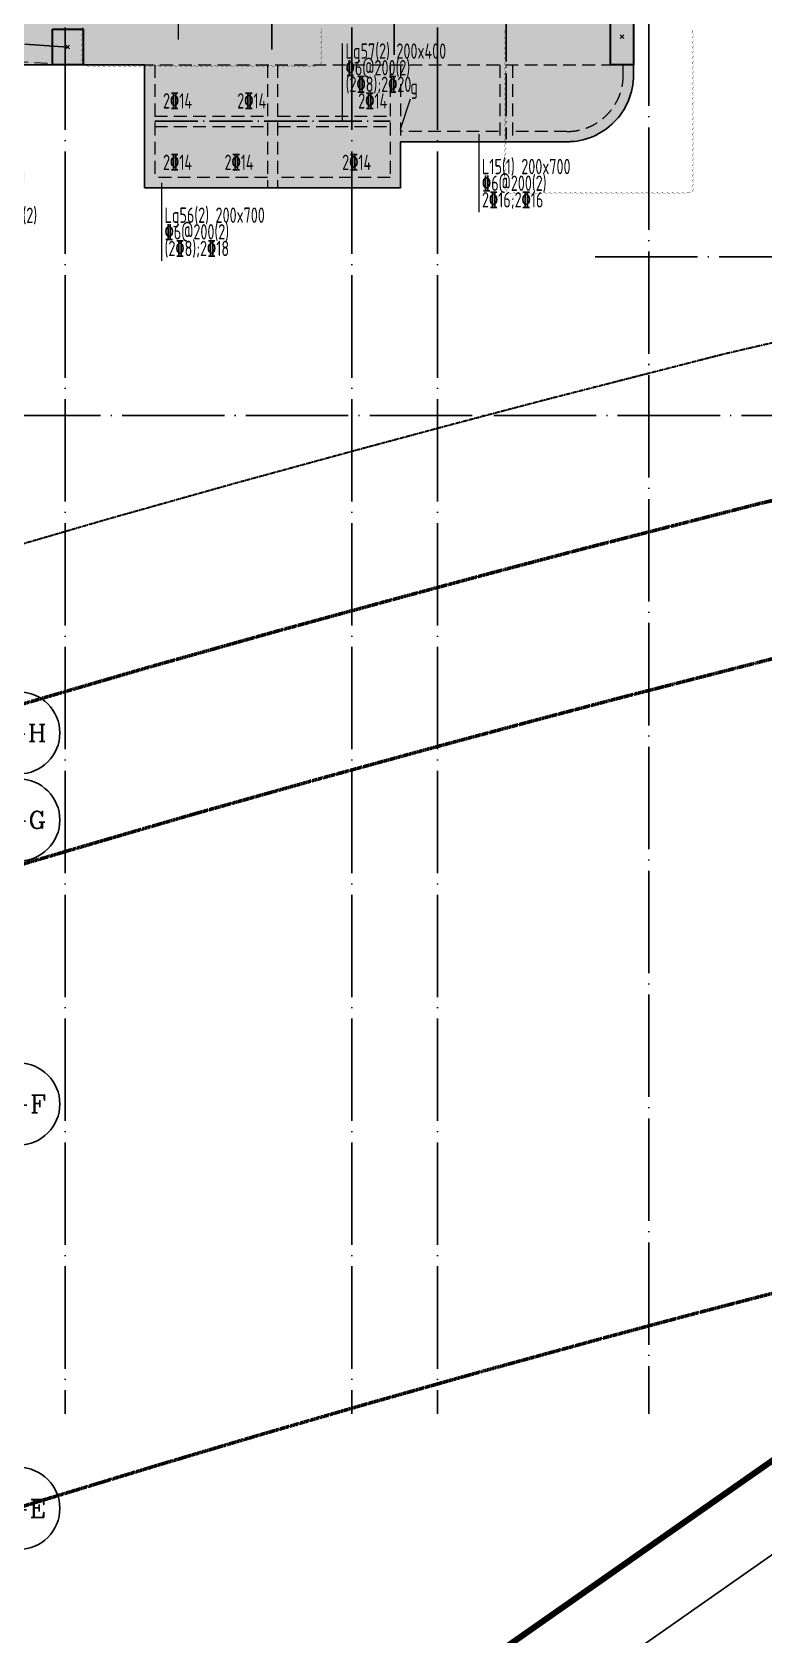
# Model space of a CAD drawing. Header units: millimetres. Extents: x 1089227 to 13101469, y 618865 to 10240562.
# Drawn here: x 3350181 to 3364476, y 4844040 to 4875354 of the extents above; entities that cross this region are included whole.
import ezdxf
from ezdxf.enums import TextEntityAlignment as Align

# ---------------------------------------------------------------- set-up
doc = ezdxf.new("R2010")
doc.units = ezdxf.units.MM
doc.header["$LTSCALE"] = 1000
for name, pattern in [('A09-G-CTRL-用地红线+建筑退线_设计区$0$A02-G-MAIN-用地红线+退线_设计区$0$Redline1', [20, 10, -2, 2, -2, 2, -2]), ('A09-G-CTRL-用地红线+建筑退线_设计区$0$Controlline1', [12.8, 8, -1.6, 1.6, -1.6]), ('DOTE', [2.42, 2, -0.2, 0.02, -0.2]), ('GB_DASHDOT3', [1.0675, 0.84, -0.105, 0.0175, -0.105]), ('HIDDEN', [0.375, 0.25, -0.125])]:
    doc.linetypes.add(name, pattern=pattern)
doc.layers.get('0').update_dxf_attribs({"linetype": 'CONTINUOUS'})
doc.layers.add('0914调整', color=1, linetype='CONTINUOUS', plot=False)
for name, color, linetype, lineweight in [('A09-G-CTRL-用地红线+建筑退线_设计区$0$Z-REDL(用地红线)', 10, 'CONTINUOUS', 60), ('A09-G-CTRL-用地红线+建筑退线_设计区$0$Z-REDL-CTRL(建筑控制线)', 40, 'CONTINUOUS', 35), ('S-BEAM-DASH', 4, 'HIDDEN', 0), ('S-COLU', 30, 'CONTINUOUS', 0), ('S-SLAB-HATCH', 73, 'CONTINUOUS', 0), ('梁原位标注', 7, 'CONTINUOUS', 18), ('梁名称编号', 2, 'CONTINUOUS', 18), ('梁标注引线', 2, 'CONTINUOUS', 18), ('梁集中标注', 2, 'CONTINUOUS', 18)]:
    doc.layers.add(name, color=color, linetype=linetype, lineweight=lineweight)
for name, color, linetype in [('AXIS', 3, 'CONTINUOUS'), ('AXIS_TEXT', 7, 'CONTINUOUS'), ('DOTE', 1, 'DOTE'), ('LWK-轴线-编号', 7, 'CONTINUOUS'), ('S-GRID-DE', 11, 'GB_DASHDOT3'), ('TK', 4, 'CONTINUOUS'), ('TK-TEXT', 7, 'CONTINUOUS'), ('VHBoundary', 4, 'CONTINUOUS'), ('单形心', 4, 'CONTINUOUS'), ('降板范围', 7, 'CONTINUOUS')]:
    doc.layers.add(name, color=color, linetype=linetype)
doc.styles.add('_TCH_AXIS', font='COMPLEX', dxfattribs={"bigfont": 'AllInOneBig.shx'})
doc.styles.add('COMPLEX', font='COMPLEX', dxfattribs={"bigfont": 'AllInOneBig.shx'})
doc.styles.add('SADITK-SX', font='simfang.ttf', dxfattribs={"width": 0.7})
doc.styles.add('Style 1', font='yjkeng.shx', dxfattribs={"width": 0.7, "height": 300, "bigfont": 'yjkchn.shx'})

# ---------------------------------------------------------------- blocks, each defined once
blk = doc.blocks.new('0323最综用地红线')
at = {"layer": 'A09-G-CTRL-用地红线+建筑退线_设计区$0$Z-REDL(用地红线)', "color": 1, "linetype": 'A09-G-CTRL-用地红线+建筑退线_设计区$0$A02-G-MAIN-用地红线+退线_设计区$0$Redline1', "ltscale": 0.0005}
for points in [[(8310674, 3577708), (8307250, 3576830), (8305463, 3576358), (8303673, 3575877), (8301307, 3575230), (8298879, 3574547), (8296745, 3573925), (8294721, 3573327), (8292412, 3572625), (8290378, 3571988), (8289415, 3571682), (8288004, 3571230), (8286389, 3570705), (8284543, 3570083), (8283035, 3569572), (8280157, 3568569), (8275964, 3567048), (8274556, 3566523), (8273205, 3566025), (8270070, 3564818), (8266571, 3563433)], [(8311482, 3580975), (8309963, 3580622), (8306495, 3579733), (8304691, 3579257), (8302889, 3578772), (8300505, 3578121), (8298053, 3577431), (8295901, 3576804), (8293859, 3576201), (8291527, 3575491), (8289475, 3574849), (8288503, 3574540), (8287083, 3574085), (8285446, 3573553), (8283584, 3572925), (8282061, 3572410), (8279152, 3571396), (8274929, 3569864), (8273513, 3569336), (8272147, 3568833), (8268979, 3567612), (8265451, 3566216)], [(8265595, 3550043), (8267599, 3550889), (8271038, 3552292), (8274421, 3553630), (8277458, 3554793), (8278739, 3555273), (8279866, 3555690), (8280234, 3555825), (8284943, 3557535), (8286913, 3558213), (8288361, 3558704), (8290145, 3559297), (8291702, 3559805), (8293071, 3560246), (8293981, 3560536), (8295941, 3561146), (8298178, 3561827), (8300123, 3562405), (8302181, 3563002), (8304530, 3563665), (8306822, 3564295), (8308539, 3564756), (8310252, 3565203)]]:
    blk.add_lwpolyline(points, dxfattribs=at)
at = {"layer": 'A09-G-CTRL-用地红线+建筑退线_设计区$0$Z-REDL-CTRL(建筑控制线)', "linetype": 'A09-G-CTRL-用地红线+建筑退线_设计区$0$Controlline1', "ltscale": 0.0005, "flags": 128}
blk.add_lwpolyline([(8299567, 3686108), (8326626, 3675265), (8336400, 3687495), (8338983, 3690878), (8341712, 3688883), (8341724, 3688834), (8348492, 3681996), (8336495, 3657264), (8335815, 3655857), (8334921, 3653765), (8334408, 3652495), (8333554, 3650188), (8332762, 3647815), (8332296, 3646270), (8331866, 3644682), (8331460, 3643007), (8331063, 3641145), (8330737, 3639422), (8330293, 3636480), (8330017, 3634043), (8329761, 3630317), (8329732, 3627942), (8329763, 3625708), (8329928, 3622644), (8330113, 3620704), (8330325, 3618642), (8330653, 3615645), (8331572, 3606971), (8333151, 3600656), (8334420, 3595620), (8335099, 3592902), (8332162, 3588340), (8329462, 3587873), (8325135, 3587049), (8322510, 3586515), (8319525, 3585891), (8317926, 3585544), (8316578, 3585249), (8315535, 3585011), (8313300, 3584499), (8310791, 3583894), (8309251, 3583537), (8305740, 3582637), (8303918, 3582156), (8302104, 3581668), (8299703, 3581012), (8297227, 3580315), (8295056, 3579682), (8292998, 3579074), (8290643, 3578358), (8288572, 3577710), (8287591, 3577398), (8286161, 3576940), (8284503, 3576401), (8282624, 3575767), (8281086, 3575247), (8278146, 3574222), (8273894, 3572680), (8272471, 3572149), (8271089, 3571640), (8267888, 3570407), (8264331, 3569000), (8260702, 3567515), (8258549, 3566609), (8254947, 3565066), (8252185, 3563832), (8250834, 3563232), (8249176, 3562470), (8247994, 3561930), (8245505, 3560754), (8242980, 3559544), (8239801, 3558013), (8237959, 3557076), (8235838, 3555996), (8233384, 3554698), (8228450, 3552051), (8226178, 3550787), (8222141, 3548504), (8215629, 3544667), (8213710, 3543497), (8193657, 3531175), (8180322, 3522990), (8166408, 3514440), (8156991, 3508658), (8151138, 3505062), (8142685, 3507267), (8121171, 3545747), (8120724, 3546549), (8120233, 3547383), (8119272, 3548967), (8118108, 3550752), (8117067, 3552244), (8115806, 3553970), (8115672, 3554140), (8146431, 3575790), (8162146, 3587599), (8162295, 3588125), (8199863, 3615253), (8204215, 3618404), (8231584, 3638167), (8260590, 3655826), (8295376, 3680010)], close=True, dxfattribs=at)
blk = doc.blocks.new('template_31-施工图_A0_A0_1.0000_3fa9c08c64a9101061c9a26412af947e', base_point=(-1189, 0))
at = {"layer": 'TK'}
blk.add_lwpolyline([(-1189, 841), (1189, 841), (1189, 0), (-1189, 0)], close=True, dxfattribs=at)
at = {"layer": 'TK', "const_width": 0.8}
blk.add_lwpolyline([(-1164, 831), (-1164, 10), (1179, 10), (1179, 831)], close=True, dxfattribs=at)
at = {"layer": 'VHBoundary'}
blk.add_lwpolyline([(-1189, 841), (1189, 841), (1189, 0), (-1189, 0)], close=True, dxfattribs=at)
at = {"layer": 'TK-TEXT', "style": 'SADITK-SX', "width": 0.7}
for tag, p in [('市政会签', (-1176, 381.5)), ('园林会签', (-1176, 343.5)), ('幕墙会签', (-1176, 305.5)), ('装饰会签', (-1176, 267.5)), ('燃气会签', (-1176, 229.5)), ('暖通会签', (-1176, 191.5)), ('电气会签', (-1176, 153.5)), ('给排水会签', (-1176, 115.5)), ('结构会签', (-1176, 77.5)), ('建筑会签', (-1176, 39.5))]:
    blk.add_attdef(tag, text='', height=4, rotation=90, dxfattribs=at).set_placement(p, align=Align.MIDDLE_CENTER)
for tag, height, p in [('专业审定', 4, (1134.75, 268)), ('专业审核', 4, (1134.75, 248)), ('项目负责1', 4, (1134.75, 238)), ('项目负责2', 4, (1134.75, 228)), ('专业负责1', 4, (1134.75, 218)), ('专业负责2', 4, (1134.75, 208)), ('专业校对', 4, (1134.75, 198)), ('专业设计', 4, (1134.75, 188)), ('方案设计', 4, (1134.75, 178)), ('专业制图', 4, (1134.75, 168)), ('建设单位_001', 4, (1148.5, 140)), ('建设地点_001', 4, (1148.5, 124)), ('工程名称_001', 4, (1148.5, 106)), ('子项名称_001', 4, (1148.5, 86)), ('图纸名称_001', 4, (1148.5, 66)), ('版次', 4, (1129.5, 53)), ('日期', 4, (1165, 53)), ('图别', 4, (1129.5, 43)), ('图号', 4, (1165, 43)), ('合同号', 4, (1136, 30)), ('项目编号1', 2, (1114.06, 13.58)), ('阶段编号1', 2, (1132.25, 13.75)), ('子项编号1', 2, (1144.75, 13.75))]:
    blk.add_attdef(tag, text='', height=height, dxfattribs=at).set_placement(p, align=Align.MIDDLE_CENTER)
blk = doc.blocks.new('_AXISO')
blk.add_circle((0, 0), 0.5)
at = {"layer": 'AXIS_TEXT', "style": 'COMPLEX', "width": 1.041667}
blk.add_attdef('A', text='', height=0.56, dxfattribs=at).set_placement((-0.25, -0.28), (0.25, -0.28), align=Align.FIT)
blk = doc.blocks.new('裙房轴网260428')
at = {"layer": 'DOTE', "color": 16, "linetype": 'DOTE'}
for p, q in [((-39200, 137349.7), (-39200, 23149.3)), ((-33600, 137349.7), (-33600, 23149.3)), ((-31925, 137349.7), (-31925, 23149.3)), ((-27800, 53117.8), (-27800, 23149.3)), ((-28846.7, 45750), (-1866, 45750)), ((-110690, 42650), (-1866, 42650))]:
    blk.add_line(p, q, dxfattribs=at)
at = {"layer": 'AXIS'}
ref = blk.add_blockref('_AXISO', (-40104, 36450), dxfattribs=dict(at, xscale=1600, yscale=1600, zscale=1600))
ref.add_attrib('A', 'D-H', dxfattribs={"layer": 'LWK-轴线-编号', "height": 330.48, "style": '_TCH_AXIS'}).set_placement((-40639, 36284.8), (-39568.9, 36284.8), align=Align.FIT)
ref = blk.add_blockref('_AXISO', (-40104, 34750), dxfattribs=dict(at, xscale=1600, yscale=1600, zscale=1600))
ref.add_attrib('A', 'D-G', dxfattribs={"layer": 'LWK-轴线-编号', "height": 339.59, "style": '_TCH_AXIS'}).set_placement((-40637.6, 34580.2), (-39570.3, 34580.2), align=Align.FIT)
ref = blk.add_blockref('_AXISO', (-40104, 29200), dxfattribs=dict(at, xscale=1600, yscale=1600, zscale=1600))
ref.add_attrib('A', 'D-F', dxfattribs={"layer": 'LWK-轴线-编号', "height": 349.18, "style": '_TCH_AXIS'}).set_placement((-40636.1, 29025.4), (-39571.9, 29025.4), align=Align.FIT)
ref = blk.add_blockref('_AXISO', (-40104, 21300), dxfattribs=dict(at, xscale=1600, yscale=1600, zscale=1600))
ref.add_attrib('A', 'D-E', dxfattribs={"layer": 'LWK-轴线-编号', "height": 349.18, "style": '_TCH_AXIS'}).set_placement((-40636.1, 21125.4), (-39571.9, 21125.4), align=Align.FIT)
blk = doc.blocks.new('04地块地下轴网260428')
blk.add_blockref('裙房轴网260428', (0, 0))
blk = doc.blocks.new('BANWANG_XINGXIN')
at = {"color": 0}
for points in [[(0.71, 0.71), (-0.71, -0.71)], [(-0.71, 0.71), (0.71, -0.71)]]:
    blk.add_lwpolyline(points, dxfattribs=at)
blk = doc.blocks.new('1F柱网-0808')
at = {"layer": 'S-COLU', "lineweight": 35}
for points in [[(156263, 103293), (156713, 103293), (156713, 102193), (156263, 102193)], [(145363, 102893), (145963, 102893), (145963, 102193), (145363, 102193)]]:
    blk.add_lwpolyline(points, close=True, dxfattribs=at)
at = {"layer": '单形心', "xscale": 50, "yscale": 50, "zscale": 50}
for p in [(156488, 102743), (145663, 102543)]:
    blk.add_blockref('BANWANG_XINGXIN', p, dxfattribs=at)
blk = doc.blocks.new('2FJGBZ')
at = {"layer": 'S-SLAB-HATCH'}
h = blk.add_hatch(dxfattribs=at)
h.set_pattern_fill('ZIGZAG', color=256, scale=100)
h.set_pattern_definition([(0, (-6326317.14, 1683260.45), (317.5, 317.5), [317.5, -317.5]), (90, (-6325999.64, 1683260.45), (-317.5, 317.5), [317.5, -317.5])])
edge = h.paths.add_edge_path()
edge.add_line((145363, 109893), (135113, 109893))
edge.add_line((135113, 109893), (135113, 109993))
edge.add_line((135113, 109993), (134713, 109993))
edge.add_line((134713, 109993), (134713, 100094))
edge.add_line((134713, 100094), (116813, 100094))
edge.add_line((116813, 100094), (116814, 91544))
edge.add_line((116814, 91544), (116814, 91544))
edge.add_line((116814, 91544), (122564, 91544))
edge.add_arc((122554, 92908), 1364, 270.3953, 359.4242)
edge.add_line((123918, 92894), (123937, 93094))
edge.add_line((123937, 93094), (124163, 93094))
edge.add_line((124163, 93094), (124163, 93494))
edge.add_line((124163, 93494), (124014, 93494))
edge.add_line((124014, 93494), (124014, 93793))
edge.add_line((124014, 93793), (128313, 93793))
edge.add_arc((128313, 94993), 1200, 270, 360)
edge.add_line((129513, 94993), (129513, 95192))
edge.add_line((129513, 95192), (134913, 95193))
edge.add_line((134913, 95193), (134913, 98493))
edge.add_line((134913, 98493), (141813, 98493))
edge.add_arc((141813, 99693), 1200, 269.9998, 360.0002)
edge.add_line((143013, 99693), (143013, 99793))
edge.add_line((143013, 99793), (143913, 99793))
edge.add_line((143913, 99793), (143913, 99893))
edge.add_line((143913, 99893), (144813, 99893))
edge.add_line((144813, 99893), (144813, 100093))
edge.add_line((144813, 100093), (143913, 100093))
edge.add_line((143913, 100093), (143913, 102193))
edge.add_line((143913, 102193), (147163, 102193))
edge.add_line((147163, 102193), (147163, 99793))
edge.add_line((147163, 99793), (152163, 99793))
edge.add_line((152163, 99793), (152163, 100693))
edge.add_line((152163, 100693), (155413, 100693))
edge.add_arc((155412, 101994), 1301, 270.0499, 359.9775)
edge.add_line((156713, 101993), (156738, 102893))
edge.add_line((156738, 102893), (156713, 110293))
edge.add_line((156713, 110293), (156113, 110294))
edge.add_arc((154907, 110430), 1214, 353.6049, 449.7035)
edge.add_line((154913, 111643), (146963, 111643))
edge.add_arc((146968, 110431), 1213, 90.2355, 186.5022)
edge.add_line((145763, 110293), (145363, 110293))
edge.add_line((145363, 110293), (145363, 109893))
at = {"layer": 'S-BEAM-DASH'}
for p, q in [((145640, 102194), (134990, 102894)), ((145963, 102193), (156263, 102193)), ((147163, 102193), (147163, 100393)), ((147363, 102193), (147363, 99993)), ((149563, 102193), (149563, 99793)), ((149763, 102193), (149763, 99793)), ((151963, 102193), (151963, 99993)), ((152163, 102193), (152163, 100393)), ((154101, 102193), (154101, 100693)), ((154351, 102193), (154351, 100693)), ((147363, 101193), (149563, 101193)), ((149763, 101193), (151963, 101193)), ((147363, 100993), (149563, 100993)), ((149763, 100993), (151963, 100993)), ((149563, 99993), (147363, 99993)), ((151963, 99993), (149763, 99993)), ((151613, 99793), (147713, 99793))]:
    blk.add_line(p, q, dxfattribs=at)
for points in [[(156513, 101993), (156513, 102193)], [(154076, 100893), (152163, 100893)]]:
    blk.add_lwpolyline(points, dxfattribs=at)
for points in [[(156713, 101993, -0.414205), (155413, 100693), (152163, 100693)], [(156513, 101993, -0.414205), (155413, 100893), (154376, 100893)]]:
    blk.add_lwpolyline(points, format="xyb", dxfattribs=at)
at = {"layer": 'S-GRID-DE'}
for p, q in [((149650, 102493), (149651, 111643)), ((152038, 102393), (152038, 111643)), ((154226, 111643), (154226, 100743)), ((145663, 102543), (135013, 103243)), ((147363, 101093), (151963, 101093))]:
    blk.add_line(p, q, dxfattribs=at)
at = {"layer": '降板范围'}
blk.add_lwpolyline([(156713, 102893), (156713, 101993, -0.414215), (155413, 100693), (152163, 100692), (152163, 99793), (147163, 99793), (147163, 102193), (143913, 102193)], format="xyb", dxfattribs=at)
blk.add_blockref('1F柱网-0808', (0, 0))

msp = doc.modelspace()

# ---------------------------------------------------------------- linework, layer by layer
at = {"layer": '0914调整'}
for points in [[(3355817.909, 4875438.698, 0, 10, -0.52056705), (3355817.909, 4875338.698, 0, 10, -0.52056705), (3355817.909, 4875238.698, 0, 10, -0.52056705), (3355817.909, 4875138.698, 0, 10, -0.52056705), (3355817.909, 4875038.698, 0, 10, -0.52056705), (3355817.909, 4874938.698, 0, 10, -0.52056705), (3355817.909, 4874838.698, 0, 10, -0.52056705), (3355817.909, 4874738.698, 0, 10, -0.52056705), (3355744.812, 4874711.796, 0, 10, -0.52056705), (3355644.812, 4874711.796, 0, 10, -0.52056705), (3355544.812, 4874711.796, 0, 10, -0.52056705), (3355444.812, 4874711.796, 0, 10, -0.52056705), (3355344.812, 4874711.796, 0, 10, -0.52056705), (3355244.812, 4874711.796, 0, 10, -0.52056705), (3355144.812, 4874711.796, 0, 10, -0.52056705), (3355044.812, 4874711.796, 0, 10, -0.52056705), (3354944.812, 4874711.796, 0, 10, -0.52056705), (3354844.812, 4874711.796, 0, 10, -0.52056705), (3354744.812, 4874711.796, 0, 10, -0.52056705), (3354644.812, 4874711.796, 0, 10, -0.52056705), (3354544.812, 4874711.796, 0, 10, -0.52056705), (3354444.812, 4874711.796, 0, 10, -0.52056705), (3354344.812, 4874711.796, 0, 10, -0.52056705), (3354244.812, 4874711.796, 0, 10, -0.52056705), (3354144.812, 4874711.796, 0, 10, -0.52056705), (3354044.812, 4874711.796, 0, 10, -0.52056705), (3353944.812, 4874711.796, 0, 10, -0.52056705), (3353844.812, 4874711.796, 0, 10, -0.52056705), (3353744.812, 4874711.796, 0, 10, -0.52056705), (3353644.812, 4874711.796, 0, 10, -0.52056705), (3353544.812, 4874711.796, 0, 10, -0.52056705), (3353444.812, 4874711.796, 0, 10, -0.52056705), (3353344.812, 4874711.796, 0, 10, -0.52056705), (3353244.812, 4874711.796, 0, 10, -0.52056705), (3353144.812, 4874711.796, 0, 10, -0.52056705), (3353044.812, 4874711.796, 0, 10, -0.52056705), (3352944.812, 4874711.796, 0, 10, -0.52056705), (3352844.812, 4874711.796, 0, 10, -0.52056705), (3352744.812, 4874711.796, 0, 10, -0.52056705), (3352644.812, 4874711.796, 0, 10, -0.52056705), (3352544.812, 4874711.796, 0, 10, -0.52056705), (3352444.812, 4874711.796, 0, 10, -0.52056705), (3352344.812, 4874711.796, 0, 10, -0.52056705), (3352244.812, 4874711.796, 0, 10, -0.52056705), (3352144.812, 4874711.796, 0, 10, -0.52056705), (3352044.812, 4874711.796, 0, 10, -0.52056705), (3351944.812, 4874711.796, 0, 10, -0.52056705), (3351844.812, 4874711.796, 0, 10, -0.52056705), (3351744.812, 4874711.796, 0, 10, -0.52056705), (3351644.812, 4874711.796, 0, 10, -0.52056705), (3351544.812, 4874711.796, 0, 10, -0.52056705), (3351444.812, 4874711.796, 0, 10, -0.52056705), (3351344.812, 4874711.796, 0, 10, -0.52056705), (3351244.812, 4874711.796, 0, 10, -0.52056705), (3351178.145, 4874745.13, 0, 10, -0.52056705), (3351178.145, 4874845.13, 0, 10, -0.52056705), (3351178.145, 4874945.13, 0, 10, -0.52056705), (3351178.145, 4875045.13, 0, 10, -0.52056705), (3351178.145, 4875145.13, 0, 10, -0.52056705), (3351178.145, 4875245.13, 0, 10, -0.52056705), (3351178.145, 4875345.13, 0, 10, -0.52056705), (3351178.145, 4875445.13, 0, 10, -0.52056705)], [(3363040.727, 4875411.797, 0, 10, -0.52056705), (3363070.703, 4875341.773, 0, 10, -0.52056705), (3363070.703, 4875241.773, 0, 10, -0.52056705), (3363070.703, 4875141.773, 0, 10, -0.52056705), (3363070.703, 4875041.773, 0, 10, -0.52056705), (3363070.703, 4874941.773, 0, 10, -0.52056705), (3363070.703, 4874841.773, 0, 10, -0.52056705), (3363070.703, 4874741.773, 0, 10, -0.52056705), (3363070.703, 4874641.773, 0, 10, -0.52056705), (3363070.703, 4874541.773, 0, 10, -0.52056705), (3363070.703, 4874441.773, 0, 10, -0.52056705), (3363070.703, 4874341.773, 0, 10, -0.52056705), (3363070.703, 4874241.773, 0, 10, -0.52056705), (3363070.703, 4874141.773, 0, 10, -0.52056705), (3363070.703, 4874041.773, 0, 10, -0.52056705), (3363070.703, 4873941.773, 0, 10, -0.52056705), (3363070.703, 4873841.773, 0, 10, -0.52056705), (3363070.703, 4873741.773, 0, 10, -0.52056705), (3363070.703, 4873641.773, 0, 10, -0.52056705), (3363070.703, 4873541.773, 0, 10, -0.52056705), (3363070.703, 4873441.773, 0, 10, -0.52056705), (3363070.703, 4873341.773, 0, 10, -0.52056705), (3363070.703, 4873241.773, 0, 10, -0.52056705), (3363070.703, 4873141.773, 0, 10, -0.52056705), (3363070.703, 4873041.773, 0, 10, -0.52056705), (3363070.703, 4872941.773, 0, 10, -0.52056705), (3363070.703, 4872841.773, 0, 10, -0.52056705), (3363070.703, 4872741.773, 0, 10, -0.52056705), (3363070.703, 4872641.773, 0, 10, -0.52056705), (3363070.703, 4872541.773, 0, 10, -0.52056705), (3363070.703, 4872441.773, 0, 10, -0.52056705), (3363070.703, 4872341.773, 0, 10, -0.52056705), (3363070.703, 4872241.773, 0, 10, -0.52056705), (3362984.239, 4872228.236, 0, 10, -0.52056705), (3362884.239, 4872228.236, 0, 10, -0.52056705), (3362784.239, 4872228.236, 0, 10, -0.52056705), (3362684.239, 4872228.236, 0, 10, -0.52056705), (3362584.239, 4872228.236, 0, 10, -0.52056705), (3362484.239, 4872228.236, 0, 10, -0.52056705), (3362384.239, 4872228.236, 0, 10, -0.52056705), (3362284.239, 4872228.236, 0, 10, -0.52056705), (3362184.239, 4872228.236, 0, 10, -0.52056705), (3362084.239, 4872228.236, 0, 10, -0.52056705), (3361984.239, 4872228.236, 0, 10, -0.52056705), (3361884.239, 4872228.236, 0, 10, -0.52056705), (3361784.239, 4872228.236, 0, 10, -0.52056705), (3361684.239, 4872228.236, 0, 10, -0.52056705), (3361584.239, 4872228.236, 0, 10, -0.52056705), (3361484.239, 4872228.236, 0, 10, -0.52056705), (3361384.239, 4872228.236, 0, 10, -0.52056705), (3361284.239, 4872228.236, 0, 10, -0.52056705), (3361184.239, 4872228.236, 0, 10, -0.52056705), (3361084.239, 4872228.236, 0, 10, -0.52056705), (3360984.239, 4872228.236, 0, 10, -0.52056705), (3360884.239, 4872228.236, 0, 10, -0.52056705), (3360784.239, 4872228.236, 0, 10, -0.52056705), (3360684.239, 4872228.236, 0, 10, -0.52056705), (3360584.239, 4872228.236, 0, 10, -0.52056705), (3360484.239, 4872228.236, 0, 10, -0.52056705), (3360384.239, 4872228.236, 0, 10, -0.52056705), (3360284.239, 4872228.236, 0, 10, -0.52056705), (3360184.239, 4872228.236, 0, 10, -0.52056705), (3360084.239, 4872228.236, 0, 10, -0.52056705), (3359984.239, 4872228.236, 0, 10, -0.52056705), (3359884.239, 4872228.236, 0, 10, -0.52056705), (3359784.239, 4872228.236, 0, 10, -0.52056705), (3359684.239, 4872228.236, 0, 10, -0.52056705), (3359584.239, 4872228.236, 0, 10, -0.52056705), (3359484.239, 4872228.236, 0, 10, -0.52056705), (3359440.727, 4872284.724, 0, 10, -0.52056705), (3359440.727, 4872384.724, 0, 10, -0.52056705), (3359440.727, 4872484.724, 0, 10, -0.52056705), (3359440.727, 4872584.724, 0, 10, -0.52056705), (3359440.727, 4872684.724, 0, 10, -0.52056705), (3359440.727, 4872784.724, 0, 10, -0.52056705), (3359440.727, 4872884.724, 0, 10, -0.52056705), (3359440.727, 4872984.724, 0, 10, -0.52056705), (3359440.727, 4873084.724, 0, 10, -0.52056705), (3359440.727, 4873184.724, 0, 10, -0.52056705), (3359440.727, 4873284.724, 0, 10, -0.52056705), (3359440.727, 4873384.724, 0, 10, -0.52056705), (3359440.727, 4873484.724, 0, 10, -0.52056705), (3359440.727, 4873584.724, 0, 10, -0.52056705), (3359440.727, 4873684.724, 0, 10, -0.52056705), (3359440.727, 4873784.724, 0, 10, -0.52056705), (3359440.727, 4873884.724, 0, 10, -0.52056705), (3359440.727, 4873984.724, 0, 10, -0.52056705), (3359440.727, 4874084.724, 0, 10, -0.52056705), (3359440.727, 4874184.724, 0, 10, -0.52056705), (3359440.727, 4874284.724, 0, 10, -0.52056705), (3359440.727, 4874384.724, 0, 10, -0.52056705), (3359440.727, 4874484.724, 0, 10, -0.52056705), (3359440.727, 4874584.724, 0, 10, -0.52056705), (3359440.727, 4874684.724, 0, 10, -0.52056705), (3359440.727, 4874784.724, 0, 10, -0.52056705), (3359440.727, 4874884.724, 0, 10, -0.52056705), (3359440.727, 4874984.724, 0, 10, -0.52056705), (3359440.727, 4875084.724, 0, 10, -0.52056705), (3359440.727, 4875184.724, 0, 10, -0.52056705), (3359440.727, 4875284.724, 0, 10, -0.52056705), (3359440.727, 4875411.797, 0, 10, -0.52056705)]]:
    msp.add_lwpolyline(points, format="xyseb", dxfattribs=at)
at = {"layer": '梁原位标注', "lineweight": 18}
msp.add_line((3357378.91, 4873459.818), (3357570.027, 4874048.014), dxfattribs=at)
at = {"layer": '梁标注引线', "color": 6, "lineweight": 18}
msp.add_line((3353043.693, 4875209.821), (3353043.693, 4876782.898), dxfattribs=at)
at = {"layer": '梁标注引线', "color": 3, "lineweight": 18}
for p, q in [((3356246.259, 4873609.819), (3356246.259, 4875132.896)), ((3358908.91, 4873359.818), (3358908.91, 4871836.741)), ((3352708.907, 4872409.821), (3352708.907, 4870886.744))]:
    msp.add_line(p, q, dxfattribs=at)

# ---------------------------------------------------------------- block references
for name, p in [('2FJGBZ', (3205215.02, 4772518.421)), ('0323最综用地红线', (-4945553.146, 1285525.343)), ('04地块地下轴网260428', (3390028.145, 4825211.796))]:
    msp.add_blockref(name, p)
at = {"xscale": 150, "yscale": 150, "zscale": 150, "rotation": 35.00532206532363}
msp.add_blockref('template_31-施工图_A0_A0_1.0000_3fa9c08c64a9101061c9a26412af947e', (3187439.13, 4721512.406), dxfattribs=at)

# ---------------------------------------------------------------- texts
at = {"layer": '梁原位标注', "style": 'Style 1', "width": 0.7}
for s, p in [('2%%13314', (3352738.907, 4873769.819)), ('g', (3357570.027, 4874048.014)), ('2%%13314', (3352738.907, 4872569.821))]:
    msp.add_text(s, height=300, dxfattribs=at).set_placement(p, align=Align.BOTTOM_LEFT)
for p in [(3354756.259, 4873769.819), (3357118.91, 4873769.819), (3354509.015, 4872569.821), (3356805.853, 4872569.821)]:
    msp.add_text('2%%13314', height=300, dxfattribs=at).set_placement(p, align=Align.BOTTOM_RIGHT)
msp.add_text('%%1326@100(2)', height=300, dxfattribs=at).set_placement((3349668.77, 4871925.16), align=Align.TOP_CENTER)
at = {"layer": '梁名称编号', "color": 3, "style": 'Style 1', "width": 0.7}
msp.add_text('Lg57(2) 200x400', height=300, dxfattribs=at).set_placement((3356306.259, 4875132.896), align=Align.TOP_LEFT)
for s, p in [('L15(1) 200x700', (3358968.91, 4872486.741)), ('Lg56(2) 200x700', (3352768.907, 4871536.744))]:
    msp.add_text(s, height=300, dxfattribs=at).set_placement(p, align=Align.BOTTOM_LEFT)
at = {"layer": '梁集中标注', "color": 3, "style": 'Style 1', "width": 0.7}
for s, p in [('%%1326@200(2)', (3356306.259, 4874807.896)), ('(2%%1338);2%%13320', (3356306.259, 4874482.896))]:
    msp.add_text(s, height=300, dxfattribs=at).set_placement(p, align=Align.TOP_LEFT)
for s, p in [('%%1326@200(2)', (3358968.91, 4872161.741)), ('2%%13316;2%%13316', (3358968.91, 4871836.741)), ('%%1326@200(2)', (3352768.907, 4871211.744)), ('(2%%1338);2%%13318', (3352768.907, 4870886.744))]:
    msp.add_text(s, height=300, dxfattribs=at).set_placement(p, align=Align.BOTTOM_LEFT)

doc.saveas('drawing.dxf')
